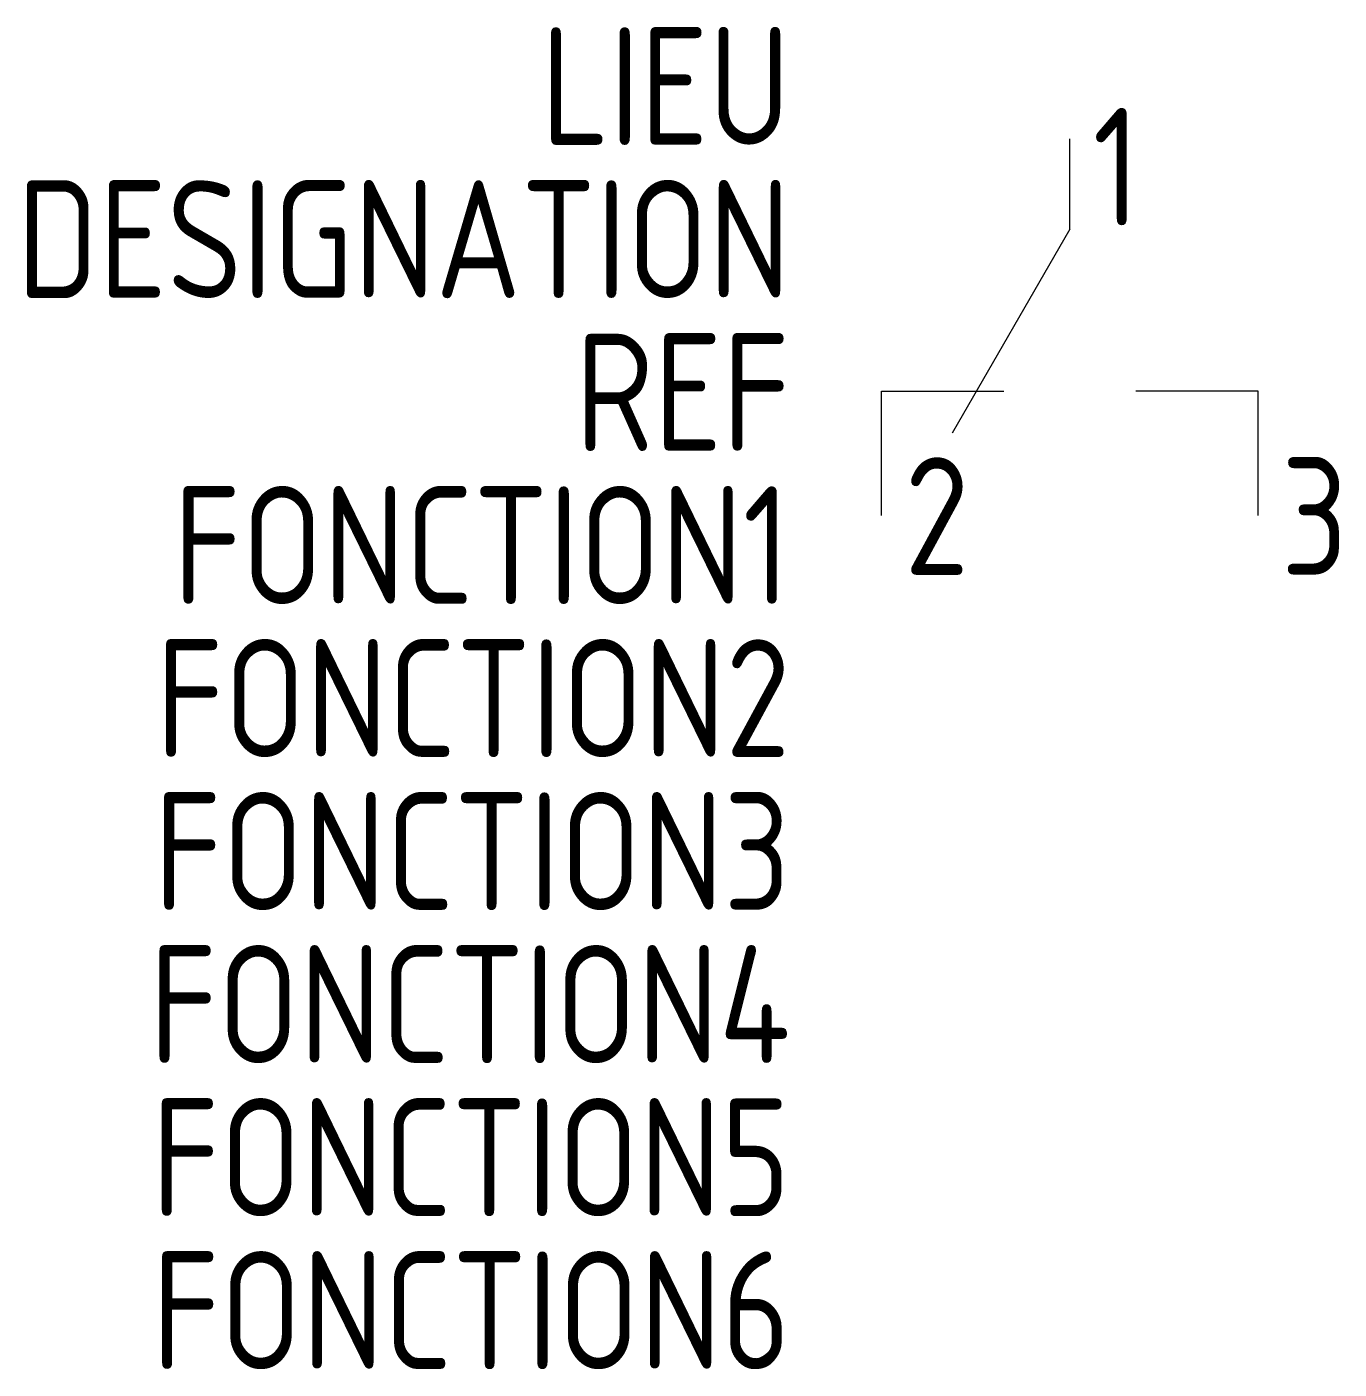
# Model space of a CAD drawing. Extents: x -1606.8 to -1578.9, y -905.7 to -877.2.
import ezdxf
from ezdxf.enums import TextEntityAlignment as Align

# ---------------------------------------------------------------- set-up
doc = ezdxf.new("R2010")
doc.units = 0
doc.header["$LTSCALE"] = 0.3
for name, color, linetype in [('SYMB_FIL', 3, 'CONTINUOUS'), ('SYMB_REF_CONTACT', 2, 'CONTINUOUS'), ('SYMB_TXT_CONTACT', 2, 'CONTINUOUS'), ('SYMB_TXT_NOM', 3, 'CONTINUOUS')]:
    doc.layers.add(name, color=color, linetype=linetype)
doc.styles.add('NET2_5', font='isocp.shx', dxfattribs={"width": 0.9, "height": 2.5})

msp = doc.modelspace()

# ---------------------------------------------------------------- linework, layer by layer
at = {"layer": 'SYMB_FIL'}
for p, q in [((-1584.634, -881.513), (-1584.634, -879.593)), ((-1584.634, -881.513), (-1587.134, -885.843)), ((-1588.634, -887.593), (-1588.634, -884.953)), ((-1588.634, -884.953), (-1586.034, -884.953)), ((-1580.634, -884.953), (-1583.234, -884.953)), ((-1580.634, -887.593), (-1580.634, -884.953))]:
    msp.add_line(p, q, dxfattribs=at)

# ---------------------------------------------------------------- texts
at = {"layer": 'SYMB_REF_CONTACT', "style": 'NET2_5', "width": 0.9, "flags": 8}
msp.add_attdef('REF', text='', height=2.5, dxfattribs=at).set_placement((-1590.569, -886.225), align=Align.RIGHT)
at = {"layer": 'SYMB_TXT_CONTACT', "style": 'NET2_5', "width": 0.9, "flags": 8}
for tag, p, s in [('1', (-1584.149, -881.438), '11'), ('2', (-1588.149, -888.858), '12'), ('3', (-1580.149, -888.858), '14')]:
    msp.add_attdef(tag, p, s, height=2.5, dxfattribs=at)
at = {"layer": 'SYMB_TXT_NOM', "style": 'NET2_5', "width": 0.9, "flags": 8}
for tag, text, p in [('LIEU', '', (-1590.569, -879.725)), ('DESIGNATION', 'K?', (-1590.569, -882.975)), ('FONCTION1', '', (-1590.569, -889.475)), ('FONCTION2', '', (-1590.569, -892.725)), ('FONCTION3', '', (-1590.569, -895.975)), ('FONCTION4', '', (-1590.569, -899.225)), ('FONCTION5', '', (-1590.569, -902.475)), ('FONCTION6', '', (-1590.569, -905.725))]:
    msp.add_attdef(tag, text=text, height=2.5, dxfattribs=at).set_placement(p, align=Align.RIGHT)

doc.saveas('drawing.dxf')
